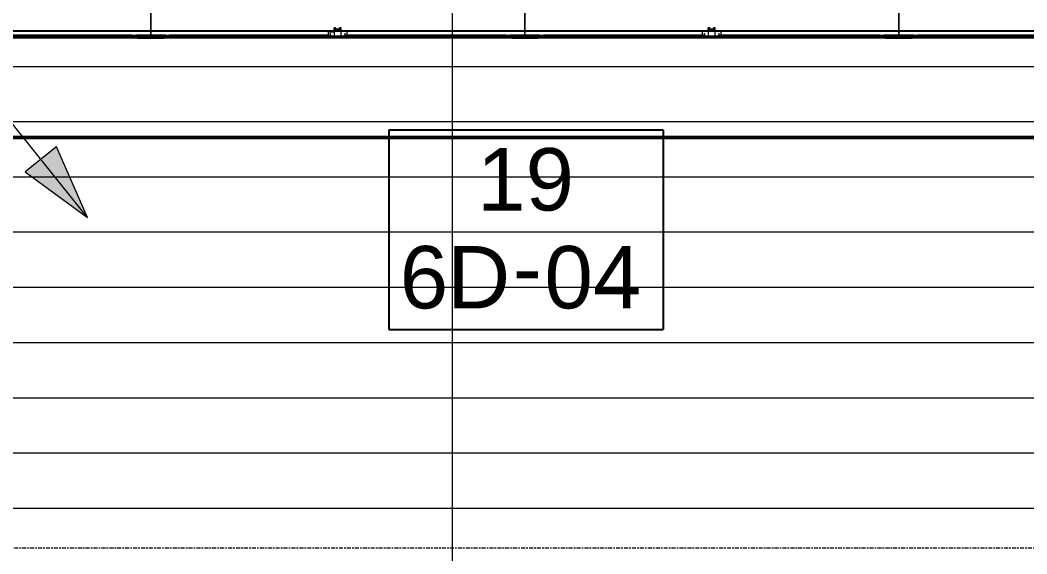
# Model space of a CAD drawing. Header units: millimetres. Extents: x 652554 to 1678317, y -308114 to 170803.
# Drawn here: x 735018 to 739054, y 156161 to 158300 of the extents above; entities that cross this region are included whole.
import ezdxf

# ---------------------------------------------------------------- set-up
doc = ezdxf.new("R2010")
doc.units = ezdxf.units.MM
doc.linetypes.add('Centre', pattern=[31.75, 6.35, -4.7625, 15.875, -4.7625])
doc.linetypes.add('DPA_Hidden 50', pattern=[3, 2, -1])
for name, color, linetype, lineweight in [('A-ANNO-SYMB', 3, 'Continuous', 9), ('A-DETL-GENF', 2, 'Continuous', 35), ('A-DOOR-E', 2, 'Continuous', 25), ('A-DOOR-IDEN', 3, 'Continuous', 25), ('A-FLOR-LEVL', 3, 'Continuous', 9), ('A-GLAZ-CURT', 2, 'Continuous', 9), ('A-GLAZ-CWMG', 2, 'Continuous', 35), ('E-LITE-EQPM', 2, 'Continuous', 35), ('G-ANNO-TEXT', 3, 'Continuous', 9)]:
    doc.layers.add(name, color=color, linetype=linetype, lineweight=lineweight)
doc.layers.add('DIM', color=1, linetype='Continuous')
doc.styles.add('Arial_1', font='arial.ttf', dxfattribs={"height": 125})

# ---------------------------------------------------------------- blocks, each defined once
blk = doc.blocks.new('L1-2 RECESSED FLUORESCENT - L1-2  RECESSED FLUORESCENT-12382980-2240-01 ENTRANCE 2 ELEVATION 2')
at = {"layer": 'E-LITE-EQPM', "color": 250, "lineweight": 20}
for p, q in [((-35866.5, 105550), (-35866.5, 105542.3)), ((-35866.5, 105542.3), (-35866.5, 105550)), ((-35866.5, 105542.3), (-35761.5, 105542.3)), ((-35761.5, 105542.3), (-35866.5, 105542.3)), ((-35771.5, 105542.3), (-35856.5, 105542.3)), ((-35856.5, 105542.3), (-35771.5, 105542.3)), ((-35761.5, 105542.3), (-35761.5, 105550)), ((-35761.5, 105550), (-35761.5, 105542.3))]:
    blk.add_line(p, q, dxfattribs=at)
blk = doc.blocks.new('D2 - D2-V242-2240-01 ENTRANCE 2 ELEVATION 2')
at = {"layer": 'E-LITE-EQPM', "color": 250, "lineweight": 20}
for p, q in [((-35103.2, 105568), (-35103.2, 105550)), ((-35079.3, 105568), (-35098.2, 105568)), ((-35097.3, 105568), (-35097.3, 105568)), ((-35097.3, 105568), (-35079.3, 105568)), ((-35079.3, 105568), (-35097.1, 105568)), ((-35097.1, 105568), (-35079.3, 105568)), ((-35095.2, 105562), (-35095.2, 105550)), ((-35079.2, 105584), (-35072.8, 105584)), ((-35079.2, 105584), (-35079.2, 105550)), ((-35079.2, 105568), (-35079.2, 105584)), ((-35079.2, 105584), (-35079.2, 105568)), ((-35079.2, 105568), (-35079.2, 105584)), ((-35072.8, 105584), (-35078.7, 105584)), ((-35078.7, 105584), (-35072.8, 105584)), ((-35072.8, 105584), (-35078.7, 105584)), ((-35077, 105577.7), (-35077, 105581.1)), ((-35077, 105581.1), (-35072.8, 105581.1)), ((-35072.8, 105581.1), (-35077, 105581.1)), ((-35077, 105581.1), (-35077, 105577.7)), ((-35077, 105577.7), (-35077, 105581.1)), ((-35077, 105581.1), (-35072.8, 105581.1)), ((-35072.8, 105581.1), (-35077, 105581.1)), ((-35077, 105581.1), (-35077, 105577.7)), ((-35053.5, 105577.7), (-35077, 105577.7)), ((-35077, 105577.7), (-35061.2, 105577.7)), ((-35061.2, 105577.7), (-35077, 105577.7)), ((-35077, 105577.7), (-35061.3, 105577.7)), ((-35072.8, 105581.1), (-35072.8, 105584)), ((-35072.8, 105584), (-35072.8, 105581.4)), ((-35072.8, 105581.4), (-35072.8, 105584)), ((-35072.8, 105584), (-35072.8, 105581.4)), ((-35060.3, 105577.7), (-35053.5, 105577.7)), ((-35053.5, 105577.7), (-35060.3, 105577.7)), ((-35060.3, 105577.7), (-35053.5, 105577.7)), ((-35051.2, 105584), (-35057.7, 105584)), ((-35057.7, 105584), (-35051.2, 105584)), ((-35051.2, 105584), (-35057.7, 105584)), ((-35057.7, 105584), (-35051.2, 105584)), ((-35057.7, 105584), (-35057.7, 105581.1)), ((-35057.7, 105581.4), (-35057.7, 105584)), ((-35057.7, 105584), (-35057.7, 105581.4)), ((-35057.7, 105581.4), (-35057.7, 105584)), ((-35057.7, 105581.1), (-35053.5, 105581.1)), ((-35053.5, 105581.1), (-35057.7, 105581.1)), ((-35057.7, 105581.1), (-35053.5, 105581.1)), ((-35053.5, 105581.1), (-35057.7, 105581.1)), ((-35053.5, 105581.1), (-35053.5, 105577.7)), ((-35053.5, 105577.7), (-35053.5, 105581.1)), ((-35053.5, 105581.1), (-35053.5, 105577.7)), ((-35053.5, 105577.7), (-35053.5, 105581.1)), ((-35051.2, 105550), (-35051.2, 105584)), ((-35051.2, 105568), (-35051.2, 105584)), ((-35051.2, 105568), (-35051.2, 105584)), ((-35051.2, 105568), (-35051.2, 105584)), ((-35051.2, 105568), (-35051.2, 105568)), ((-35051.1, 105568), (-35051.1, 105568)), ((-35035.2, 105550), (-35035.2, 105562)), ((-35027.2, 105550), (-35027.2, 105568)), ((-35110.2, 105550), (-35110.2, 105547)), ((-35099.4, 105549), (-35099.4, 105547)), ((-35098.2, 105550), (-35098.2, 105550)), ((-35097.3, 105550), (-35097.3, 105550)), ((-35065.2, 105550), (-35097.3, 105550)), ((-35097.3, 105550), (-35090.8, 105550)), ((-35065.2, 105550), (-35097.1, 105550)), ((-35097.1, 105550), (-35090.9, 105550)), ((-35065.2, 105550), (-35091.1, 105550)), ((-35090.9, 105550), (-35065.2, 105550)), ((-35065.2, 105550), (-35090.9, 105550)), ((-35065.2, 105550), (-35090.4, 105550)), ((-35079.4, 105547), (-35088.1, 105547)), ((-35088.1, 105547), (-35079.4, 105547)), ((-35078.9, 105547), (-35086.1, 105547)), ((-35086.1, 105547), (-35078.9, 105547)), ((-35079.3, 105547), (-35079.3, 105547)), ((-35065.2, 105547), (-35078.8, 105547)), ((-35078.8, 105547), (-35065.2, 105547)), ((-35078.7, 105550), (-35051.2, 105550)), ((-35070, 105550), (-35078.7, 105550)), ((-35065.2, 105547), (-35078.7, 105547)), ((-35078.7, 105547), (-35065.2, 105547)), ((-35065.2, 105547), (-35078.1, 105547)), ((-35078.1, 105547), (-35065.2, 105547)), ((-35060.5, 105550), (-35069.5, 105550)), ((-35039.6, 105550), (-35065.2, 105550)), ((-35039.6, 105550), (-35065.2, 105550)), ((-35065.2, 105550), (-35039.6, 105550)), ((-35040, 105550), (-35065.2, 105550)), ((-35039.6, 105550), (-35065.2, 105550)), ((-35039.4, 105550), (-35065.2, 105550)), ((-35065.2, 105547), (-35042.4, 105547)), ((-35042.4, 105547), (-35065.2, 105547)), ((-35065.2, 105547), (-35065.2, 105547)), ((-35065.2, 105547), (-35065.2, 105547)), ((-35065.2, 105547), (-35065.2, 105547)), ((-35065.2, 105547), (-35065.2, 105547)), ((-35065.2, 105547), (-35065.2, 105547)), ((-35065.2, 105547), (-35065.2, 105547)), ((-35065.2, 105547), (-35065.2, 105547)), ((-35065.2, 105547), (-35065.2, 105547)), ((-35065.2, 105547), (-35065.2, 105547)), ((-35065.2, 105547), (-35042.7, 105547)), ((-35041.8, 105547), (-35065.2, 105547)), ((-35065.2, 105547), (-35044.4, 105547)), ((-35044.4, 105547), (-35065.2, 105547)), ((-35065.2, 105547), (-35042.5, 105547)), ((-35042.5, 105547), (-35065.2, 105547)), ((-35051.2, 105550), (-35060.3, 105550)), ((-35031, 105547), (-35031, 105549)), ((-35020.2, 105547), (-35020.2, 105550))]:
    blk.add_line(p, q, dxfattribs=at)
blk = doc.blocks.new('D2 - D2-V243-2240-01 ENTRANCE 2 ELEVATION 2')
at = {"layer": 'E-LITE-EQPM', "color": 250, "lineweight": 20}
for p, q in [((-33603.2, 105568), (-33603.2, 105550)), ((-33595.2, 105562), (-33595.2, 105550)), ((-33579.3, 105568), (-33579.3, 105568)), ((-33579.3, 105568), (-33579.3, 105568)), ((-33579.2, 105584), (-33572.8, 105584)), ((-33576.1, 105584), (-33579.2, 105584)), ((-33579.2, 105584), (-33576.1, 105584)), ((-33576.1, 105584), (-33579.2, 105584)), ((-33579.2, 105584), (-33579.2, 105550)), ((-33579.2, 105568), (-33579.2, 105584)), ((-33579.2, 105584), (-33579.2, 105568)), ((-33579.2, 105568), (-33579.2, 105584)), ((-33577, 105577.7), (-33577, 105581.1)), ((-33577, 105581.1), (-33572.8, 105581.1)), ((-33577, 105581.1), (-33577, 105577.7)), ((-33577, 105577.7), (-33577, 105581.1)), ((-33577, 105581.1), (-33577, 105577.7)), ((-33553.5, 105577.7), (-33577, 105577.7)), ((-33572.8, 105584), (-33575.9, 105584)), ((-33575.9, 105584), (-33572.8, 105584)), ((-33572.8, 105584), (-33575.9, 105584)), ((-33575.9, 105577.7), (-33553.5, 105577.7)), ((-33553.5, 105577.7), (-33575.9, 105577.7)), ((-33575.9, 105577.7), (-33553.5, 105577.7)), ((-33572.8, 105581.1), (-33574.9, 105581.1)), ((-33574.9, 105581.1), (-33572.8, 105581.1)), ((-33572.8, 105581.1), (-33574.9, 105581.1)), ((-33572.8, 105581.1), (-33572.8, 105584)), ((-33572.8, 105584), (-33572.8, 105581.4)), ((-33572.8, 105581.4), (-33572.8, 105584)), ((-33572.8, 105584), (-33572.8, 105581.4)), ((-33551.2, 105584), (-33557.7, 105584)), ((-33557.7, 105584), (-33551.2, 105584)), ((-33551.2, 105584), (-33557.7, 105584)), ((-33557.7, 105584), (-33551.2, 105584)), ((-33557.7, 105584), (-33557.7, 105581.1)), ((-33557.7, 105581.4), (-33557.7, 105584)), ((-33557.7, 105584), (-33557.7, 105581.4)), ((-33557.7, 105581.4), (-33557.7, 105584)), ((-33557.7, 105581.1), (-33553.5, 105581.1)), ((-33553.5, 105581.1), (-33557.6, 105581.1)), ((-33557.6, 105581.1), (-33553.5, 105581.1)), ((-33553.5, 105581.1), (-33557.6, 105581.1)), ((-33553.5, 105581.1), (-33553.5, 105577.7)), ((-33553.5, 105577.7), (-33553.5, 105581.1)), ((-33553.5, 105581.1), (-33553.5, 105577.7)), ((-33553.5, 105577.7), (-33553.5, 105581.1)), ((-33551.2, 105550), (-33551.2, 105584)), ((-33551.2, 105568), (-33551.2, 105584)), ((-33551.2, 105568), (-33551.2, 105584)), ((-33551.2, 105568), (-33551.2, 105584)), ((-33551.2, 105568), (-33551.2, 105568)), ((-33551.1, 105568), (-33551.1, 105568)), ((-33535.2, 105550), (-33535.2, 105562)), ((-33527.2, 105550), (-33527.2, 105568)), ((-33610.2, 105550), (-33610.2, 105547)), ((-33599.4, 105549), (-33599.4, 105547)), ((-33565.2, 105550), (-33593.8, 105550)), ((-33593.8, 105550), (-33591.1, 105550)), ((-33565.2, 105550), (-33590.9, 105550)), ((-33590.9, 105550), (-33565.2, 105550)), ((-33565.2, 105550), (-33590.9, 105550)), ((-33585.2, 105550), (-33590.8, 105550)), ((-33565.2, 105550), (-33590.4, 105550)), ((-33565.2, 105547), (-33588.1, 105547)), ((-33588.1, 105547), (-33565.2, 105547)), ((-33565.2, 105547), (-33586.1, 105547)), ((-33586.1, 105547), (-33565.2, 105547)), ((-33565.2, 105550), (-33584.2, 105550)), ((-33579.2, 105550), (-33558.1, 105550)), ((-33551.2, 105550), (-33579.2, 105550)), ((-33539.6, 105550), (-33565.2, 105550)), ((-33539.6, 105550), (-33565.2, 105550)), ((-33565.2, 105550), (-33549.4, 105550)), ((-33540, 105550), (-33565.2, 105550)), ((-33548.4, 105550), (-33565.2, 105550)), ((-33548.3, 105550), (-33565.2, 105550)), ((-33565.2, 105547), (-33542.4, 105547)), ((-33542.4, 105547), (-33565.2, 105547)), ((-33565.2, 105547), (-33565.2, 105547)), ((-33565.2, 105547), (-33565.2, 105547)), ((-33565.2, 105547), (-33565.2, 105547)), ((-33565.2, 105547), (-33539.6, 105547)), ((-33539.6, 105547), (-33565.2, 105547)), ((-33565.2, 105547), (-33565.2, 105547)), ((-33565.2, 105547), (-33565.2, 105547)), ((-33565.2, 105547), (-33565.2, 105547)), ((-33565.2, 105547), (-33565.2, 105547)), ((-33565.2, 105547), (-33565.2, 105547)), ((-33565.2, 105547), (-33565.2, 105547)), ((-33565.2, 105547), (-33544.4, 105547)), ((-33544.4, 105547), (-33565.2, 105547)), ((-33565.2, 105547), (-33565.2, 105547)), ((-33565.2, 105547), (-33565.2, 105547)), ((-33557.5, 105550), (-33551.2, 105550)), ((-33539.6, 105550), (-33548.2, 105550)), ((-33548, 105550), (-33539.6, 105550)), ((-33539.4, 105550), (-33547.6, 105550)), ((-33531, 105547), (-33531, 105549)), ((-33520.2, 105547), (-33520.2, 105550))]:
    blk.add_line(p, q, dxfattribs=at)
blk = doc.blocks.new('PPL-C-AECM-1-PP19-EE-M3-0001_rvt-3-2240-01 ENTRANCE 2 ELEVATION 2')
at = {"layer": 'E-LITE-EQPM', "color": 250, "lineweight": 20}
for name, p in [('D2 - D2-V242-2240-01 ENTRANCE 2 ELEVATION 2', (0, 0)), ('D2 - D2-V243-2240-01 ENTRANCE 2 ELEVATION 2', (0, 0)), ('L1-2 RECESSED FLUORESCENT - L1-2  RECESSED FLUORESCENT-12382980-2240-01 ENTRANCE 2 ELEVATION 2', (0, 0)), ('L1-2 RECESSED FLUORESCENT - L1-2  RECESSED FLUORESCENT-12382980-2240-01 ENTRANCE 2 ELEVATION 2', (1500, 0)), ('L1-2 RECESSED FLUORESCENT - L1-2  RECESSED FLUORESCENT-12382980-2240-01 ENTRANCE 2 ELEVATION 2', (3000, 0))]:
    blk.add_blockref(name, p, dxfattribs=at)
blk = doc.blocks.new('PPL-C-AECM-1-PP19-EE-M3-0001_rvt-4-2240-01 ENTRANCE 2 ELEVATION 2')
at = {"layer": 'E-LITE-EQPM', "color": 250, "lineweight": 20}
for name, p in [('D2 - D2-V242-2240-01 ENTRANCE 2 ELEVATION 2', (0, 0)), ('D2 - D2-V243-2240-01 ENTRANCE 2 ELEVATION 2', (0, 0)), ('L1-2 RECESSED FLUORESCENT - L1-2  RECESSED FLUORESCENT-12382980-2240-01 ENTRANCE 2 ELEVATION 2', (0, 0)), ('L1-2 RECESSED FLUORESCENT - L1-2  RECESSED FLUORESCENT-12382980-2240-01 ENTRANCE 2 ELEVATION 2', (1500, 0)), ('L1-2 RECESSED FLUORESCENT - L1-2  RECESSED FLUORESCENT-12382980-2240-01 ENTRANCE 2 ELEVATION 2', (3000, 0))]:
    blk.add_blockref(name, p, dxfattribs=at)
blk = doc.blocks.new('M_Door-Overhead-Rolling - RS-16688687-2240-01 ENTRANCE 2 ELEVATION 2')
at = {"layer": 'A-DOOR-E', "lineweight": 9}
for p, q in [((-36439, 105428.6), (-32179, 105428.6)), ((-32159, 105207.1), (-36459, 105207.1)), ((-32159, 104985.7), (-36459, 104985.7)), ((-32159, 104764.3), (-36459, 104764.3)), ((-32159, 104542.9), (-36459, 104542.9)), ((-32159, 104321.4), (-36459, 104321.4)), ((-32159, 104100), (-36459, 104100)), ((-32159, 103878.6), (-36459, 103878.6)), ((-32159, 103657.1), (-36459, 103657.1))]:
    blk.add_line(p, q, dxfattribs=at)
blk = doc.blocks.new('DPA_CP_Entrance Canopy Lower - Depth 4200-17959564-2240-01 ENTRANCE 2 ELEVATION 2')
at = {"layer": 'A-GLAZ-CURT'}
for p, q in [((-37314, 105946), (-37314, 106137.3)), ((-37314, 106137.3), (-37314, 106112.3)), ((-35933.2, 106137.3), (-37264, 106137.3)), ((-35814, 106137.3), (-35833.2, 106137.3)), ((-35814, 106112.3), (-35814, 106137.3)), ((-35814, 106137.3), (-35814, 105946)), ((-37314, 106112.3), (-37314, 105921.1)), ((-35814, 105921.1), (-35814, 106112.3)), ((-37314, 106034.7), (-37314, 105695)), ((-37314, 105846), (-37314, 106034.7)), ((-35814, 106036.3), (-35814, 105846)), ((-35814, 105750), (-35814, 106036.3)), ((-37314, 105921.1), (-37314, 105946)), ((-35814, 105946), (-37314, 105946)), ((-37314, 105921.1), (-35814, 105921.1)), ((-37264, 105921.1), (-37264, 105900)), ((-37264, 105900), (-37264, 105921.1)), ((-35864, 105900), (-35864, 105921.1)), ((-35814, 105946), (-35814, 105921.1)), ((-37314, 105780), (-37314, 105900)), ((-37314, 105900), (-37314, 105750)), ((-37314, 105750), (-37314, 105900)), ((-37314, 105900), (-37314, 105895)), ((-35814, 105900), (-37314, 105900)), ((-35814, 105900), (-37314, 105900)), ((-35814, 105900), (-37314, 105900)), ((-35814, 105900), (-37314, 105900)), ((-37314, 105895), (-37314, 105745)), ((-37314, 105745), (-37314, 105895)), ((-37314, 105895), (-37314, 105785)), ((-35814, 105895), (-35814, 105900)), ((-35814, 105900), (-35814, 105750)), ((-35814, 105750), (-35814, 105900)), ((-35814, 105900), (-35814, 105780)), ((-35814, 105785), (-35814, 105895)), ((-35814, 105895), (-35814, 105745)), ((-35814, 105745), (-35814, 105895)), ((-37314, 105695), (-37314, 105846)), ((-35814, 105846), (-35814, 105695)), ((-37314, 105785), (-37314, 105765)), ((-37314, 105770), (-37314, 105780)), ((-35814, 105780), (-37314, 105780)), ((-37314, 105780), (-35814, 105780)), ((-37314, 105750), (-37314, 105770)), ((-35814, 105770), (-37314, 105770)), ((-37314, 105770), (-35814, 105770)), ((-37314, 105765), (-37314, 105575)), ((-35814, 105765), (-35814, 105785)), ((-35814, 105780), (-35814, 105770)), ((-35814, 105770), (-35814, 105750)), ((-35814, 105575), (-35814, 105765)), ((-37314, 105570), (-37314, 105750)), ((-35814, 105750), (-37314, 105750)), ((-35814, 105750), (-37314, 105750)), ((-35814, 105750), (-35814, 105570)), ((-35814, 105695), (-35814, 105720)), ((-37314, 105575), (-37314, 105550)), ((-37314, 105550), (-37314, 105570)), ((-36579.2, 105570), (-37314, 105570)), ((-36579.2, 105570), (-37314, 105570)), ((-35814, 105570), (-36551.2, 105570)), ((-35814, 105570), (-36551.2, 105570)), ((-35814, 105570), (-35814, 105555)), ((-36590.6, 105550), (-37314, 105550)), ((-36590.6, 105550), (-37314, 105550)), ((-35814, 105550), (-36540.5, 105550)), ((-35866.5, 105550), (-36538, 105550))]:
    blk.add_line(p, q, dxfattribs=at)
blk = doc.blocks.new('DPA_CP_Entrance Canopy Lower - Depth 4200-V352-2240-01 ENTRANCE 2 ELEVATION 2')
at = {"layer": 'A-GLAZ-CURT'}
for p, q in [((-35814, 105946), (-35814, 106137.3)), ((-35814, 106137.3), (-35814, 106112.3)), ((-34502.5, 106137.3), (-35814, 106137.3)), ((-34314, 106137.3), (-34402.5, 106137.3)), ((-34314, 106112.3), (-34314, 106137.3)), ((-34314, 106137.3), (-34314, 105946)), ((-35814, 106112.3), (-35814, 105921.1)), ((-34314, 105921.1), (-34314, 106112.3)), ((-35814, 106034.7), (-35814, 105750)), ((-35814, 105846), (-35814, 106034.7)), ((-34314, 106036.3), (-34314, 105846)), ((-34314, 105750), (-34314, 106036.3)), ((-35814, 105921.1), (-35814, 105946)), ((-34314, 105946), (-35814, 105946)), ((-35814, 105921.1), (-34314, 105921.1)), ((-35764, 105921.1), (-35764, 105900)), ((-35764, 105900), (-35764, 105921.1)), ((-34364, 105921.1), (-34364, 105900)), ((-34364, 105900), (-34364, 105921.1)), ((-34314, 105946), (-34314, 105921.1)), ((-35814, 105780), (-35814, 105900)), ((-35814, 105900), (-35814, 105750)), ((-35814, 105750), (-35814, 105900)), ((-35814, 105900), (-35814, 105895)), ((-34314, 105900), (-35814, 105900)), ((-34314, 105900), (-35814, 105900)), ((-34314, 105900), (-35814, 105900)), ((-34314, 105900), (-35814, 105900)), ((-35814, 105895), (-35814, 105745)), ((-35814, 105745), (-35814, 105895)), ((-35814, 105895), (-35814, 105785)), ((-34314, 105895), (-34314, 105900)), ((-34314, 105900), (-34314, 105750)), ((-34314, 105750), (-34314, 105900)), ((-34314, 105900), (-34314, 105780)), ((-34314, 105785), (-34314, 105895)), ((-34314, 105895), (-34314, 105745)), ((-34314, 105745), (-34314, 105895)), ((-35814, 105695), (-35814, 105846)), ((-34314, 105846), (-34314, 105695)), ((-35814, 105785), (-35814, 105765)), ((-35814, 105770), (-35814, 105780)), ((-34314, 105780), (-35814, 105780)), ((-35814, 105780), (-34314, 105780)), ((-35814, 105750), (-35814, 105770)), ((-34314, 105770), (-35814, 105770)), ((-35814, 105770), (-34314, 105770)), ((-35814, 105765), (-35814, 105575)), ((-34314, 105765), (-34314, 105785)), ((-34314, 105780), (-34314, 105770)), ((-34314, 105770), (-34314, 105750)), ((-34314, 105575), (-34314, 105765)), ((-35814, 105570), (-35814, 105750)), ((-34314, 105750), (-35814, 105750)), ((-34314, 105750), (-35814, 105750)), ((-35814, 105720), (-35814, 105695)), ((-34314, 105750), (-34314, 105570)), ((-34314, 105695), (-34314, 105720)), ((-35814, 105555), (-35814, 105570)), ((-35079.2, 105570), (-35814, 105570)), ((-35079.2, 105570), (-35814, 105570)), ((-34314, 105570), (-35051.2, 105570)), ((-34314, 105570), (-35051.2, 105570)), ((-34314, 105570), (-34314, 105555)), ((-35090, 105550), (-35814, 105550)), ((-35090, 105550), (-35761.5, 105550)), ((-34314, 105550), (-35040.5, 105550)), ((-34366.5, 105550), (-35038, 105550))]:
    blk.add_line(p, q, dxfattribs=at)
blk = doc.blocks.new('DPA_CP_Entrance Canopy Lower - Depth 4200-V353-2240-01 ENTRANCE 2 ELEVATION 2')
at = {"layer": 'A-GLAZ-CURT'}
for p, q in [((-34314, 105946), (-34314, 106137.3)), ((-34314, 106137.3), (-34314, 106112.3)), ((-33071.7, 106137.3), (-34314, 106137.3)), ((-32814, 106137.3), (-32971.7, 106137.3)), ((-32814, 106112.3), (-32814, 106137.3)), ((-32814, 106137.3), (-32814, 105946)), ((-34314, 106112.3), (-34314, 105921.1)), ((-32814, 105921.1), (-32814, 106112.3)), ((-34314, 106034.7), (-34314, 105750)), ((-34314, 105846), (-34314, 106034.7)), ((-32814, 106036.3), (-32814, 105846)), ((-32814, 105750), (-32814, 106036.3)), ((-34314, 105921.1), (-34314, 105946)), ((-32814, 105946), (-34314, 105946)), ((-34314, 105921.1), (-32814, 105921.1)), ((-34264, 105921.1), (-34264, 105900)), ((-34264, 105900), (-34264, 105921.1)), ((-32864, 105921.1), (-32864, 105900)), ((-32864, 105900), (-32864, 105921.1)), ((-32814, 105946), (-32814, 105921.1)), ((-34314, 105780), (-34314, 105900)), ((-34314, 105900), (-34314, 105750)), ((-34314, 105750), (-34314, 105900)), ((-34314, 105900), (-34314, 105895)), ((-32814, 105900), (-34314, 105900)), ((-32814, 105900), (-34314, 105900)), ((-32814, 105900), (-34314, 105900)), ((-32814, 105900), (-34314, 105900)), ((-34314, 105895), (-34314, 105745)), ((-34314, 105745), (-34314, 105895)), ((-34314, 105895), (-34314, 105785)), ((-32814, 105895), (-32814, 105900)), ((-32814, 105900), (-32814, 105750)), ((-32814, 105750), (-32814, 105900)), ((-32814, 105900), (-32814, 105780)), ((-32814, 105785), (-32814, 105895)), ((-32814, 105895), (-32814, 105745)), ((-32814, 105745), (-32814, 105895)), ((-34314, 105695), (-34314, 105846)), ((-32814, 105846), (-32814, 105695)), ((-34314, 105785), (-34314, 105765)), ((-34314, 105770), (-34314, 105780)), ((-32814, 105780), (-34314, 105780)), ((-34314, 105780), (-32814, 105780)), ((-34314, 105750), (-34314, 105770)), ((-32814, 105770), (-34314, 105770)), ((-34314, 105770), (-32814, 105770)), ((-34314, 105765), (-34314, 105575)), ((-32814, 105765), (-32814, 105785)), ((-32814, 105780), (-32814, 105770)), ((-32814, 105770), (-32814, 105750)), ((-32814, 105575), (-32814, 105765)), ((-34314, 105570), (-34314, 105750)), ((-32814, 105750), (-34314, 105750)), ((-32814, 105750), (-34314, 105750)), ((-34314, 105720), (-34314, 105695)), ((-32814, 105750), (-32814, 105570)), ((-32814, 105695), (-32814, 105720)), ((-34314, 105555), (-34314, 105570)), ((-33579.2, 105570), (-34314, 105570)), ((-33579.2, 105570), (-34314, 105570)), ((-32814, 105570), (-33551.2, 105570)), ((-32814, 105570), (-33551.2, 105570)), ((-32814, 105570), (-32814, 105555)), ((-33590, 105550), (-34314, 105550)), ((-33590, 105550), (-34261.5, 105550)), ((-32814, 105550), (-33540.5, 105550)), ((-32866.5, 105550), (-33538, 105550))]:
    blk.add_line(p, q, dxfattribs=at)
blk = doc.blocks.new('DPA_CP_Entrance Canopy Lower - Depth 4200-V354-2240-01 ENTRANCE 2 ELEVATION 2')
at = {"layer": 'A-GLAZ-CURT'}
for p, q in [((-32814, 105946), (-32814, 106137.3)), ((-32814, 106137.3), (-32814, 106112.3)), ((-31640.9, 106137.3), (-32814, 106137.3)), ((-31314, 106137.3), (-31540.9, 106137.3)), ((-31314, 106112.3), (-31314, 106137.3)), ((-31314, 106137.3), (-31314, 105946)), ((-32814, 106112.3), (-32814, 105921.1)), ((-31314, 105921.1), (-31314, 106112.3)), ((-32814, 106034.7), (-32814, 105750)), ((-32814, 105846), (-32814, 106034.7)), ((-31314, 106036.3), (-31314, 105846)), ((-31314, 105750), (-31314, 106036.3)), ((-32814, 105921.1), (-32814, 105946)), ((-31314, 105946), (-32814, 105946)), ((-32814, 105921.1), (-31314, 105921.1)), ((-32764, 105921.1), (-32764, 105900)), ((-32764, 105900), (-32764, 105921.1)), ((-31364, 105921.1), (-31364, 105900)), ((-31364, 105900), (-31364, 105921.1)), ((-31314, 105946), (-31314, 105921.1)), ((-32814, 105780), (-32814, 105900)), ((-32814, 105900), (-32814, 105750)), ((-32814, 105750), (-32814, 105900)), ((-32814, 105900), (-32814, 105895)), ((-31314, 105900), (-32814, 105900)), ((-31314, 105900), (-32814, 105900)), ((-31314, 105900), (-32814, 105900)), ((-31314, 105900), (-32814, 105900)), ((-32814, 105895), (-32814, 105745)), ((-32814, 105745), (-32814, 105895)), ((-32814, 105895), (-32814, 105785)), ((-31314, 105895), (-31314, 105900)), ((-31314, 105900), (-31314, 105750)), ((-31314, 105750), (-31314, 105900)), ((-31314, 105900), (-31314, 105780)), ((-31314, 105785), (-31314, 105895)), ((-31314, 105895), (-31314, 105745)), ((-31314, 105745), (-31314, 105895)), ((-32814, 105695), (-32814, 105846)), ((-31314, 105846), (-31314, 105695)), ((-32814, 105785), (-32814, 105765)), ((-32814, 105770), (-32814, 105780)), ((-31314, 105780), (-32814, 105780)), ((-32814, 105780), (-31314, 105780)), ((-32814, 105750), (-32814, 105770)), ((-31314, 105770), (-32814, 105770)), ((-32814, 105770), (-31314, 105770)), ((-32814, 105765), (-32814, 105575)), ((-31314, 105765), (-31314, 105785)), ((-31314, 105780), (-31314, 105770)), ((-31314, 105770), (-31314, 105750)), ((-31314, 105575), (-31314, 105765)), ((-32814, 105570), (-32814, 105750)), ((-31314, 105750), (-32814, 105750)), ((-31314, 105750), (-32814, 105750)), ((-32814, 105720), (-32814, 105695)), ((-31314, 105750), (-31314, 105570)), ((-31314, 105695), (-31314, 105720)), ((-32814, 105555), (-32814, 105570)), ((-32079.5, 105570), (-32814, 105570)), ((-32079.5, 105570), (-32814, 105570)), ((-31314, 105570), (-32051.5, 105570)), ((-31314, 105570), (-32051.5, 105570)), ((-31314, 105570), (-31314, 105555)), ((-32090.2, 105550), (-32814, 105550)), ((-32090.2, 105550), (-32761.5, 105550)), ((-31314, 105550), (-32040.8, 105550)), ((-31366.7, 105550), (-32038, 105550))]:
    blk.add_line(p, q, dxfattribs=at)
blk = doc.blocks.new('Rectangular Mullion - Entrance Louver Top-V369-2240-01 ENTRANCE 2 ELEVATION 2')
at = {"layer": 'A-GLAZ-CWMG'}
for p, q in [((-32866.5, 105550), (-33021.7, 105550)), ((-32866.5, 105550), (-33021.7, 105550)), ((-32090.2, 105550), (-32761.5, 105550)), ((-32090.2, 105550), (-32761.5, 105550)), ((-31590.9, 105550), (-32038, 105550)), ((-31590.9, 105550), (-32038, 105550))]:
    blk.add_line(p, q, dxfattribs=at)
blk = doc.blocks.new('Rectangular Mullion - Entrance Louver Top-V370-2240-01 ENTRANCE 2 ELEVATION 2')
at = {"layer": 'A-GLAZ-CWMG'}
for p, q in [((-34366.5, 105550), (-34452.5, 105550)), ((-34366.5, 105550), (-34452.5, 105550)), ((-33590, 105550), (-34261.5, 105550)), ((-33590, 105550), (-34261.5, 105550)), ((-33021.7, 105550), (-33538, 105550)), ((-33021.7, 105550), (-33538, 105550))]:
    blk.add_line(p, q, dxfattribs=at)
blk = doc.blocks.new('Rectangular Mullion - Entrance Louver Top-V371-2240-01 ENTRANCE 2 ELEVATION 2')
at = {"layer": 'A-GLAZ-CWMG'}
for p, q in [((-35866.5, 105550), (-35883.2, 105550)), ((-35866.5, 105550), (-35883.2, 105550)), ((-35090, 105550), (-35761.5, 105550)), ((-35090, 105550), (-35761.5, 105550)), ((-34452.5, 105550), (-35038, 105550)), ((-34452.5, 105550), (-35038, 105550))]:
    blk.add_line(p, q, dxfattribs=at)
blk = doc.blocks.new('Rectangular Mullion - Entrance Louver Top-15305105-2240-01 ENTRANCE 2 ELEVATION 2')
at = {"layer": 'A-GLAZ-CWMG'}
for p, q in [((-37314, 105750), (-37314, 105550)), ((-37314, 105720), (-37314, 105750)), ((-37314, 105600), (-37314, 105720)), ((-37314, 105550), (-37314, 105600)), ((-36590.6, 105550), (-37314, 105550)), ((-36590.6, 105550), (-37314, 105550)), ((-35883.2, 105550), (-36538, 105550)), ((-35883.2, 105550), (-36538, 105550))]:
    blk.add_line(p, q, dxfattribs=at)
blk = doc.blocks.new('System Panel - DPA-AR_Metal Ceiling Rectangular Panel-V395-2240-01 ENTRANCE 2 ELEVATION 2')
at = {"layer": 'A-GLAZ-CURT'}
for p, q in [((-31239.2, 105555), (-30603.5, 105555)), ((-31239.2, 105550), (-31239.2, 105555)), ((-31239.2, 105550), (-30590.2, 105550)), ((-30590.2, 105550), (-31239.2, 105550)), ((-29889.2, 105550), (-30540.8, 105550)), ((-30538, 105550), (-29889.2, 105550)), ((-30527.5, 105555), (-29889.2, 105555)), ((-29889.2, 105550), (-29889.2, 105555))]:
    blk.add_line(p, q, dxfattribs=at)
blk = doc.blocks.new('System Panel - DPA-AR_Metal Ceiling Rectangular Panel-V396-2240-01 ENTRANCE 2 ELEVATION 2')
at = {"layer": 'A-GLAZ-CURT'}
for p, q in [((-34239, 105555), (-33603.2, 105555)), ((-34239, 105550), (-34239, 105555)), ((-34239, 105550), (-33590, 105550)), ((-33590, 105550), (-34239, 105550)), ((-32889, 105550), (-33540.5, 105550)), ((-33538, 105550), (-32889, 105550)), ((-33527.2, 105555), (-32889, 105555)), ((-32889, 105550), (-32889, 105555))]:
    blk.add_line(p, q, dxfattribs=at)
blk = doc.blocks.new('DPA_CP_Metal Ceiling Luminaire - Linear Luminaire Entrance-12679429-2240-01 ENTRANCE 2 ELEVATION 2')
at = {"layer": 'A-GLAZ-CURT'}
for p, q in [((-35866.5, 105550), (-35874, 105550)), ((-35874, 105550), (-35866.5, 105550)), ((-35754, 105550), (-35761.5, 105550)), ((-35761.5, 105550), (-35754, 105550))]:
    blk.add_line(p, q, dxfattribs=at)
blk = doc.blocks.new('DPA_CP_Metal Ceiling Panel - Vertical Panel Entrance-V398-2240-01 ENTRANCE 2 ELEVATION 2')
at = {"layer": 'A-GLAZ-CURT'}
for p, q in [((-32874.2, 105555), (-32754.2, 105555)), ((-32874.2, 105550), (-32874.2, 105555)), ((-32754.2, 105550), (-32874.2, 105550)), ((-32874.2, 105550), (-32866.5, 105550)), ((-32761.5, 105550), (-32754.2, 105550)), ((-32754.2, 105555), (-32754.2, 105550))]:
    blk.add_line(p, q, dxfattribs=at)
blk = doc.blocks.new('DPA_CP_Metal Ceiling Panel - Vertical Panel Entrance-V399-2240-01 ENTRANCE 2 ELEVATION 2')
at = {"layer": 'A-GLAZ-CURT'}
for p, q in [((-32866.5, 105550), (-32874.2, 105550)), ((-32874.2, 105550), (-32866.5, 105550)), ((-32754.2, 105550), (-32761.5, 105550)), ((-32761.5, 105550), (-32754.2, 105550))]:
    blk.add_line(p, q, dxfattribs=at)
blk = doc.blocks.new('System Panel - DPA-AR_Metal Ceiling Rectangular Panel-16088605-2240-01 ENTRANCE 2 ELEVATION 2')
at = {"layer": 'A-GLAZ-CURT'}
for p, q in [((-35874.1, 105550), (-35866.5, 105550)), ((-35874.1, 105545), (-35874.1, 105550)), ((-35866.5, 105545), (-35874.1, 105545)), ((-35761.5, 105550), (-35754.1, 105550)), ((-35754.1, 105545), (-35761.5, 105545)), ((-35754.1, 105550), (-35754.1, 105545))]:
    blk.add_line(p, q, dxfattribs=at)
blk = doc.blocks.new('System Panel - DPA-AR_Metal Ceiling Rectangular Panel-16088623-2240-01 ENTRANCE 2 ELEVATION 2')
at = {"layer": 'A-GLAZ-CURT'}
for p, q in [((-35739.1, 105550), (-35090, 105550)), ((-35739.1, 105550), (-35739.1, 105545)), ((-34389.1, 105545), (-35739.1, 105545)), ((-35038, 105550), (-34389.1, 105550)), ((-34389.1, 105550), (-34389.1, 105545))]:
    blk.add_line(p, q, dxfattribs=at)
blk = doc.blocks.new('System Panel - DPA-AR_Metal Ceiling Rectangular Panel-16088662-2240-01 ENTRANCE 2 ELEVATION 2')
at = {"layer": 'A-GLAZ-CURT'}
for p, q in [((-36784, 105550), (-37039, 105550)), ((-37039, 105550), (-36590.6, 105550)), ((-37039, 105550), (-37039, 105545)), ((-37039, 105550), (-37039, 105545)), ((-35889.1, 105545), (-37039, 105545)), ((-37039, 105545), (-36859, 105545)), ((-36538, 105550), (-35889.1, 105550)), ((-36459, 105550), (-36534, 105550)), ((-35889.1, 105550), (-35889.1, 105545))]:
    blk.add_line(p, q, dxfattribs=at)
blk = doc.blocks.new('System Panel - DPA-AR_Metal Ceiling Rectangular Panel-16088639-2240-01 ENTRANCE 2 ELEVATION 2')
at = {"layer": 'A-GLAZ-CURT'}
for p, q in [((-34239.1, 105550), (-33590, 105550)), ((-34239.1, 105550), (-34239.1, 105545)), ((-32889.1, 105545), (-34239.1, 105545)), ((-33538, 105550), (-32889.1, 105550)), ((-32889.1, 105550), (-32889.1, 105545))]:
    blk.add_line(p, q, dxfattribs=at)
blk = doc.blocks.new('System Panel - DPA-AR_Metal Ceiling Rectangular Panel-V440-2240-01 ENTRANCE 2 ELEVATION 2')
at = {"layer": 'A-GLAZ-CURT'}
for p, q in [((-32739.1, 105550), (-32090.2, 105550)), ((-32739.1, 105550), (-32739.1, 105545)), ((-31389.1, 105545), (-32739.1, 105545)), ((-32090.2, 105550), (-32159, 105550)), ((-32038, 105550), (-31389.1, 105550)), ((-31389.1, 105550), (-31834, 105550)), ((-31389.1, 105550), (-31389.1, 105545))]:
    blk.add_line(p, q, dxfattribs=at)
blk = doc.blocks.new('System Panel - DPA-AR_Metal Ceiling Rectangular Panel-17959666-2240-01 ENTRANCE 2 ELEVATION 2')
at = {"layer": 'A-GLAZ-CURT'}
for p, q in [((-37289, 105555), (-36603.2, 105555)), ((-37289, 105550), (-37289, 105555)), ((-37289, 105550), (-36590.6, 105550)), ((-36590.6, 105550), (-37289, 105550)), ((-35889, 105550), (-36540.5, 105550)), ((-36538, 105550), (-35889, 105550)), ((-36526.5, 105555), (-35889, 105555)), ((-35889, 105550), (-35889, 105555))]:
    blk.add_line(p, q, dxfattribs=at)
blk = doc.blocks.new('D1 - D1-V470-2240-01 ENTRANCE 2 ELEVATION 2')
at = {"layer": 'E-LITE-EQPM'}
for p, q in [((-33590, 105550), (-33641.5, 105550)), ((-33590.7, 105550), (-33609, 105550)), ((-33609, 105550), (-33590.7, 105550)), ((-33519, 105547), (-33609, 105547)), ((-33609, 105547), (-33519, 105547)), ((-33590.9, 105550), (-33602, 105550)), ((-33602, 105550), (-33590.9, 105550)), ((-33602, 105550), (-33595.1, 105550)), ((-33595.1, 105550), (-33602, 105550)), ((-33599.3, 105550), (-33601.7, 105550)), ((-33601.7, 105550), (-33599.3, 105550)), ((-33590.9, 105550), (-33601, 105550)), ((-33601, 105550), (-33590.9, 105550)), ((-33597.7, 105550), (-33599.8, 105550)), ((-33599.8, 105550), (-33597.7, 105550)), ((-33599.3, 105550), (-33597.7, 105550)), ((-33597.7, 105550), (-33599.3, 105550)), ((-33529, 105547), (-33599, 105547)), ((-33599, 105547), (-33529, 105547)), ((-33529.8, 105547), (-33598.2, 105547)), ((-33598.2, 105547), (-33529.8, 105547)), ((-33591.1, 105550), (-33594, 105550)), ((-33594, 105550), (-33591.2, 105550)), ((-33593.1, 105550), (-33590.6, 105550)), ((-33590.6, 105550), (-33593.1, 105550)), ((-33591.3, 105550), (-33593, 105550)), ((-33593, 105550), (-33591.4, 105550)), ((-33537, 105547), (-33591, 105547)), ((-33591, 105547), (-33537, 105547)), ((-33538, 105547), (-33590, 105547)), ((-33590, 105547), (-33538, 105547)), ((-33557.5, 105547), (-33588, 105547)), ((-33588, 105547), (-33557.5, 105547)), ((-33557.5, 105547), (-33587.9, 105547)), ((-33587.9, 105547), (-33557.5, 105547)), ((-33557.5, 105547), (-33585.9, 105547)), ((-33585.9, 105547), (-33557.5, 105547)), ((-33542.1, 105547), (-33557.2, 105547)), ((-33557.2, 105547), (-33542.1, 105547)), ((-33540.1, 105547), (-33556.6, 105547)), ((-33556.6, 105547), (-33540.1, 105547)), ((-33540, 105547), (-33556.6, 105547)), ((-33556.6, 105547), (-33540, 105547)), ((-33535, 105550), (-33540.5, 105550)), ((-33519, 105550), (-33540.3, 105550)), ((-33527, 105550), (-33539.7, 105550)), ((-33526, 105550), (-33539.7, 105550)), ((-33539.4, 105550), (-33537, 105550)), ((-33539.2, 105550), (-33528.3, 105550)), ((-33534, 105550), (-33538.8, 105550)), ((-33486.5, 105550), (-33538, 105550)), ((-33537.3, 105550), (-33519, 105550)), ((-33537.1, 105550), (-33527, 105550)), ((-33537.1, 105550), (-33526, 105550)), ((-33536.9, 105550), (-33534, 105550)), ((-33536.7, 105550), (-33535, 105550)), ((-33528.3, 105550), (-33536.2, 105550)), ((-33526.2, 105550), (-33530.3, 105550)), ((-33530.3, 105550), (-33528.2, 105550)), ((-33528.2, 105550), (-33530.3, 105550)), ((-33530.3, 105550), (-33526.5, 105550)), ((-33526.5, 105550), (-33524.1, 105550)), ((-33524, 105550), (-33526.2, 105550)), ((-33519, 105547), (-33519, 105550))]:
    blk.add_line(p, q, dxfattribs=at)
blk = doc.blocks.new('D1 - D1-V471-2240-01 ENTRANCE 2 ELEVATION 2')
at = {"layer": 'E-LITE-EQPM'}
for p, q in [((-35090, 105550), (-35141.5, 105550)), ((-35090.7, 105550), (-35109, 105550)), ((-35109, 105550), (-35090.7, 105550)), ((-35042, 105547), (-35109, 105547)), ((-35109, 105547), (-35042, 105547)), ((-35097.1, 105550), (-35102, 105550)), ((-35102, 105550), (-35097.1, 105550)), ((-35102, 105550), (-35090.6, 105550)), ((-35090.6, 105550), (-35102, 105550)), ((-35099.3, 105550), (-35101.7, 105550)), ((-35101.7, 105550), (-35099.3, 105550)), ((-35097.7, 105550), (-35101, 105550)), ((-35101, 105550), (-35097.7, 105550)), ((-35097.7, 105550), (-35099.8, 105550)), ((-35099.8, 105550), (-35097.7, 105550)), ((-35099.3, 105550), (-35097.7, 105550)), ((-35097.7, 105550), (-35099.3, 105550)), ((-35029, 105547), (-35099, 105547)), ((-35099, 105547), (-35029, 105547)), ((-35029.8, 105547), (-35098.2, 105547)), ((-35098.2, 105547), (-35029.8, 105547)), ((-35090.9, 105550), (-35096.9, 105550)), ((-35096.9, 105550), (-35090.9, 105550)), ((-35090.9, 105550), (-35096.1, 105550)), ((-35096.1, 105550), (-35090.9, 105550)), ((-35091.1, 105550), (-35094, 105550)), ((-35094, 105550), (-35091.2, 105550)), ((-35091.3, 105550), (-35093, 105550)), ((-35093, 105550), (-35091.4, 105550)), ((-35042.2, 105547), (-35091, 105547)), ((-35091, 105547), (-35042.2, 105547)), ((-35043, 105547), (-35090, 105547)), ((-35090, 105547), (-35043, 105547)), ((-35040, 105547), (-35088, 105547)), ((-35088, 105547), (-35040, 105547)), ((-35040.1, 105547), (-35087.9, 105547)), ((-35087.9, 105547), (-35040.1, 105547)), ((-35042.1, 105547), (-35085.9, 105547)), ((-35085.9, 105547), (-35042.1, 105547)), ((-35037, 105547), (-35041.9, 105547)), ((-35041.9, 105547), (-35037, 105547)), ((-35019, 105547), (-35041.5, 105547)), ((-35041.5, 105547), (-35019, 105547)), ((-35038, 105547), (-35041.3, 105547)), ((-35041.3, 105547), (-35038, 105547)), ((-35035, 105550), (-35040.5, 105550)), ((-35019, 105550), (-35040.3, 105550)), ((-35034, 105550), (-35039.8, 105550)), ((-35027, 105550), (-35039.7, 105550)), ((-35026, 105550), (-35039.7, 105550)), ((-35039.4, 105550), (-35037, 105550)), ((-35039.2, 105550), (-35028.3, 105550)), ((-34986.5, 105550), (-35038, 105550)), ((-35037.3, 105550), (-35019, 105550)), ((-35037.1, 105550), (-35027, 105550)), ((-35037.1, 105550), (-35026, 105550)), ((-35036.9, 105550), (-35034, 105550)), ((-35036.7, 105550), (-35035, 105550)), ((-35028.3, 105550), (-35036.2, 105550)), ((-35026.2, 105550), (-35030.3, 105550)), ((-35030.3, 105550), (-35028.2, 105550)), ((-35028.2, 105550), (-35030.3, 105550)), ((-35030.3, 105550), (-35026.5, 105550)), ((-35026.5, 105550), (-35024.1, 105550)), ((-35024, 105550), (-35026.2, 105550)), ((-35019, 105547), (-35019, 105550))]:
    blk.add_line(p, q, dxfattribs=at)
blk = doc.blocks.new('DPA_AN_Callout - DPA_AN_Callout-15542784-2240-01 ENTRANCE 2 ELEVATION 2')
at = {"layer": 'A-DETL-GENF', "linetype": 'DPA_Hidden 50', "lineweight": 50}
blk.add_line((-23757.1, 105144.8), (-37423.6, 105144.8), dxfattribs=at)
blk = doc.blocks.new('DPA_Door Tag - Standard-4918896-2240-01 ENTRANCE 2 ELEVATION 2')
at = {"layer": 'A-DOOR-IDEN'}
for p, q in [((-34859, 105175), (-34859, 104375)), ((-34859, 105175), (-33759, 105175)), ((-33759, 105175), (-33759, 104375)), ((-34859, 104375), (-33759, 104375))]:
    blk.add_line(p, q, dxfattribs=at)
at = {"layer": 'A-DOOR-IDEN', "lineweight": 9, "insert": (-34361.8, 104747), "char_height": 250, "width": 144.304, "attachment_point": 1, "style": 'Arial_1'}
blk.add_mtext('-', dxfattribs=at)

msp = doc.modelspace()

# ---------------------------------------------------------------- hatches: boundary and pattern name
at = {"layer": 'G-ANNO-TEXT'}
msp.add_hatch(color=7, dxfattribs=at).paths.add_polyline_path([(735288.285, 157508.5525), (735163.0447, 157792.7647), (735037.7176, 157692.0673)])

# ---------------------------------------------------------------- linework, layer by layer
at = {"layer": 'A-ANNO-SYMB', "lineweight": 18}
msp.add_line((736751.7848, 155590.486), (736751.7848, 159048.5191), dxfattribs=at)
at = {"layer": 'A-DOOR-IDEN'}
msp.add_line((737046.5516, 157060.4952), (737046.5516, 157060.4952), dxfattribs=at)
at = {"layer": 'A-FLOR-LEVL', "linetype": 'Centre'}
msp.add_line((725077.5054, 156185.4952), (764414.5606, 156185.4952), dxfattribs=at)
at = {"layer": 'DIM', "color": 6}
for points in [[(734041.5932, 166635.4952), (755571.5766, 166635.4952), (755571.5766, 158255.4952), (734041.5932, 158255.4952)], [(734396.5516, 158230.4952), (755176.5766, 158230.4952), (755176.5766, 153905.4952), (734396.5516, 153905.4952)]]:
    msp.add_lwpolyline(points, close=True, dxfattribs=at)
at = {"layer": 'G-ANNO-TEXT', "color": 10}
for p, q in [((735288.285, 157508.5525), (732594.6312, 160861.0493)), ((735163.0447, 157792.7647), (735037.7176, 157692.0673)), ((735288.285, 157508.5525), (735163.0447, 157792.7647)), ((735037.7176, 157692.0673), (735288.285, 157508.5525))]:
    msp.add_line(p, q, dxfattribs=at)

# ---------------------------------------------------------------- block references
at = {"color": 10, "lineweight": 5}
for name in ['PPL-C-AECM-1-PP19-EE-M3-0001_rvt-3-2240-01 ENTRANCE 2 ELEVATION 2', 'PPL-C-AECM-1-PP19-EE-M3-0001_rvt-4-2240-01 ENTRANCE 2 ELEVATION 2']:
    msp.add_blockref(name, (771355.5694, 52685.4952), dxfattribs=at)
at = {"layer": 'A-DETL-GENF'}
msp.add_blockref('DPA_AN_Callout - DPA_AN_Callout-15542784-2240-01 ENTRANCE 2 ELEVATION 2', (771355.5694, 52685.4952), dxfattribs=at)
at = {"layer": 'A-DOOR-E'}
msp.add_blockref('M_Door-Overhead-Rolling - RS-16688687-2240-01 ENTRANCE 2 ELEVATION 2', (771355.5694, 52685.4952), dxfattribs=at)
at = {"layer": 'A-DOOR-IDEN', "lineweight": 9}
msp.add_blockref('DPA_Door Tag - Standard-4918896-2240-01 ENTRANCE 2 ELEVATION 2', (771355.5694, 52685.4952), dxfattribs=at)
at = {"layer": 'A-GLAZ-CURT'}
for name, p in [('DPA_CP_Entrance Canopy Lower - Depth 4200-17959564-2240-01 ENTRANCE 2 ELEVATION 2', (771355.5694, 52685.4952)), ('DPA_CP_Entrance Canopy Lower - Depth 4200-V352-2240-01 ENTRANCE 2 ELEVATION 2', (771355.5694, 52685.4952)), ('DPA_CP_Entrance Canopy Lower - Depth 4200-V353-2240-01 ENTRANCE 2 ELEVATION 2', (771355.5694, 52685.4952)), ('DPA_CP_Entrance Canopy Lower - Depth 4200-V354-2240-01 ENTRANCE 2 ELEVATION 2', (771355.5694, 52685.4952)), ('System Panel - DPA-AR_Metal Ceiling Rectangular Panel-17959666-2240-01 ENTRANCE 2 ELEVATION 2', (771355.5694, 52685.4952)), ('System Panel - DPA-AR_Metal Ceiling Rectangular Panel-16088662-2240-01 ENTRANCE 2 ELEVATION 2', (771355.5694, 52685.4952)), ('DPA_CP_Metal Ceiling Panel - Vertical Panel Entrance-V398-2240-01 ENTRANCE 2 ELEVATION 2', (768355.5694, 52685.4952)), ('DPA_CP_Metal Ceiling Panel - Vertical Panel Entrance-V399-2240-01 ENTRANCE 2 ELEVATION 2', (768355.5694, 52685.4952)), ('System Panel - DPA-AR_Metal Ceiling Rectangular Panel-16088605-2240-01 ENTRANCE 2 ELEVATION 2', (771355.5694, 52685.4952)), ('DPA_CP_Metal Ceiling Luminaire - Linear Luminaire Entrance-12679429-2240-01 ENTRANCE 2 ELEVATION 2', (771355.5694, 52685.4952)), ('System Panel - DPA-AR_Metal Ceiling Rectangular Panel-16088623-2240-01 ENTRANCE 2 ELEVATION 2', (771355.5694, 52685.4952)), ('System Panel - DPA-AR_Metal Ceiling Rectangular Panel-V396-2240-01 ENTRANCE 2 ELEVATION 2', (769855.5694, 52685.4952)), ('DPA_CP_Metal Ceiling Panel - Vertical Panel Entrance-V398-2240-01 ENTRANCE 2 ELEVATION 2', (769855.5694, 52685.4952)), ('DPA_CP_Metal Ceiling Panel - Vertical Panel Entrance-V399-2240-01 ENTRANCE 2 ELEVATION 2', (769855.5694, 52685.4952)), ('System Panel - DPA-AR_Metal Ceiling Rectangular Panel-16088605-2240-01 ENTRANCE 2 ELEVATION 2', (772855.5694, 52685.4952)), ('DPA_CP_Metal Ceiling Luminaire - Linear Luminaire Entrance-12679429-2240-01 ENTRANCE 2 ELEVATION 2', (772855.5694, 52685.4952)), ('System Panel - DPA-AR_Metal Ceiling Rectangular Panel-16088639-2240-01 ENTRANCE 2 ELEVATION 2', (771355.5694, 52685.4952)), ('System Panel - DPA-AR_Metal Ceiling Rectangular Panel-V396-2240-01 ENTRANCE 2 ELEVATION 2', (771355.5694, 52685.4952)), ('DPA_CP_Metal Ceiling Panel - Vertical Panel Entrance-V398-2240-01 ENTRANCE 2 ELEVATION 2', (771355.5694, 52685.4952)), ('DPA_CP_Metal Ceiling Panel - Vertical Panel Entrance-V399-2240-01 ENTRANCE 2 ELEVATION 2', (771355.5694, 52685.4952)), ('System Panel - DPA-AR_Metal Ceiling Rectangular Panel-16088605-2240-01 ENTRANCE 2 ELEVATION 2', (774355.5694, 52685.4952)), ('DPA_CP_Metal Ceiling Luminaire - Linear Luminaire Entrance-12679429-2240-01 ENTRANCE 2 ELEVATION 2', (774355.5694, 52685.4952)), ('System Panel - DPA-AR_Metal Ceiling Rectangular Panel-V395-2240-01 ENTRANCE 2 ELEVATION 2', (769855.5694, 52685.4952)), ('System Panel - DPA-AR_Metal Ceiling Rectangular Panel-V440-2240-01 ENTRANCE 2 ELEVATION 2', (771355.5694, 52685.4952))]:
    msp.add_blockref(name, p, dxfattribs=at)
at = {"layer": 'A-GLAZ-CWMG'}
for name in ['Rectangular Mullion - Entrance Louver Top-15305105-2240-01 ENTRANCE 2 ELEVATION 2', 'Rectangular Mullion - Entrance Louver Top-V371-2240-01 ENTRANCE 2 ELEVATION 2', 'Rectangular Mullion - Entrance Louver Top-V370-2240-01 ENTRANCE 2 ELEVATION 2', 'Rectangular Mullion - Entrance Louver Top-V369-2240-01 ENTRANCE 2 ELEVATION 2']:
    msp.add_blockref(name, (771355.5694, 52685.4952), dxfattribs=at)
at = {"layer": 'E-LITE-EQPM'}
for name in ['D1 - D1-V471-2240-01 ENTRANCE 2 ELEVATION 2', 'D1 - D1-V470-2240-01 ENTRANCE 2 ELEVATION 2']:
    msp.add_blockref(name, (771355.5694, 52685.4952), dxfattribs=at)

# ---------------------------------------------------------------- texts
at = {"layer": 'A-DOOR-IDEN', "lineweight": 9, "char_height": 250, "attachment_point": 1, "style": 'Arial_1'}
for s, insert, width in [('19', (736850.0802, 157787.0192), 464.97875), ('6', (736539.8428, 157394.8735), 232.489375), ('D', (736730.3118, 157394.8735), 304.64125), ('04', (737120.1153, 157394.8735), 464.97875)]:
    msp.add_mtext(s, dxfattribs=dict(at, insert=insert, width=width))

doc.saveas('drawing.dxf')
